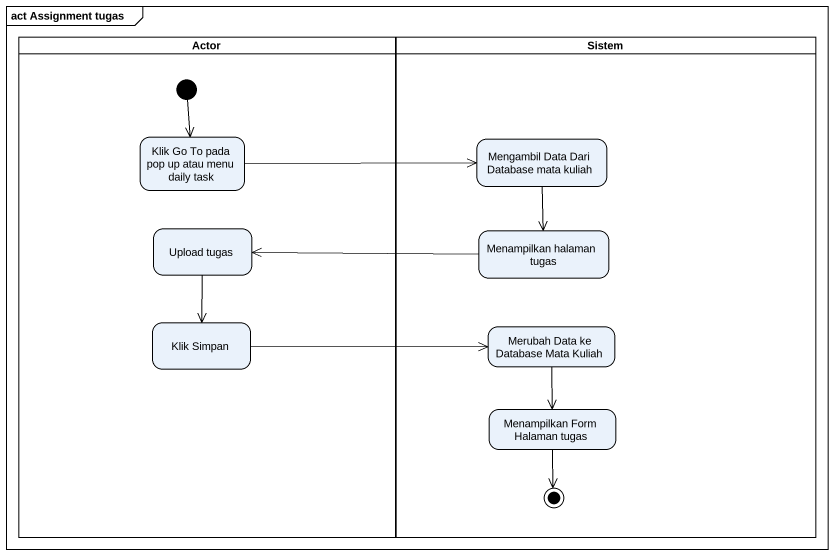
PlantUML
@startuml
mainframe act Assignment tugas
hide empty description
state "Actor" as Actor_ <<partition>> {
  state "Klik Go To pada pop up atau menu daily task" as Klik_Go_To_pada_pop_up_atau
  state "Upload tugas" as Upload_tugas
  state "Klik Simpan" as Klik_Simpan
  [*] --> Klik_Go_To_pada_pop_up_atau
}
state Sistem <<partition>> {
  state "Mengambil Data Dari Database mata kuliah" as Mengambil_Data_Dari
  state "Menampilkan halaman tugas" as Menampilkan_halaman_tugas
  state "Merubah Data ke Database Mata Kuliah" as Merubah_Data_ke_Database
  state "Menampilkan Form Halaman tugas" as Menampilkan_Form_Halaman
  Menampilkan_Form_Halaman --> [*]
}
Klik_Go_To_pada_pop_up_atau -right-> Mengambil_Data_Dari
Mengambil_Data_Dari --> Menampilkan_halaman_tugas
Upload_tugas --> Klik_Simpan
Menampilkan_halaman_tugas -left-> Upload_tugas
Klik_Simpan -right-> Merubah_Data_ke_Database
Merubah_Data_ke_Database --> Menampilkan_Form_Halaman
@enduml
